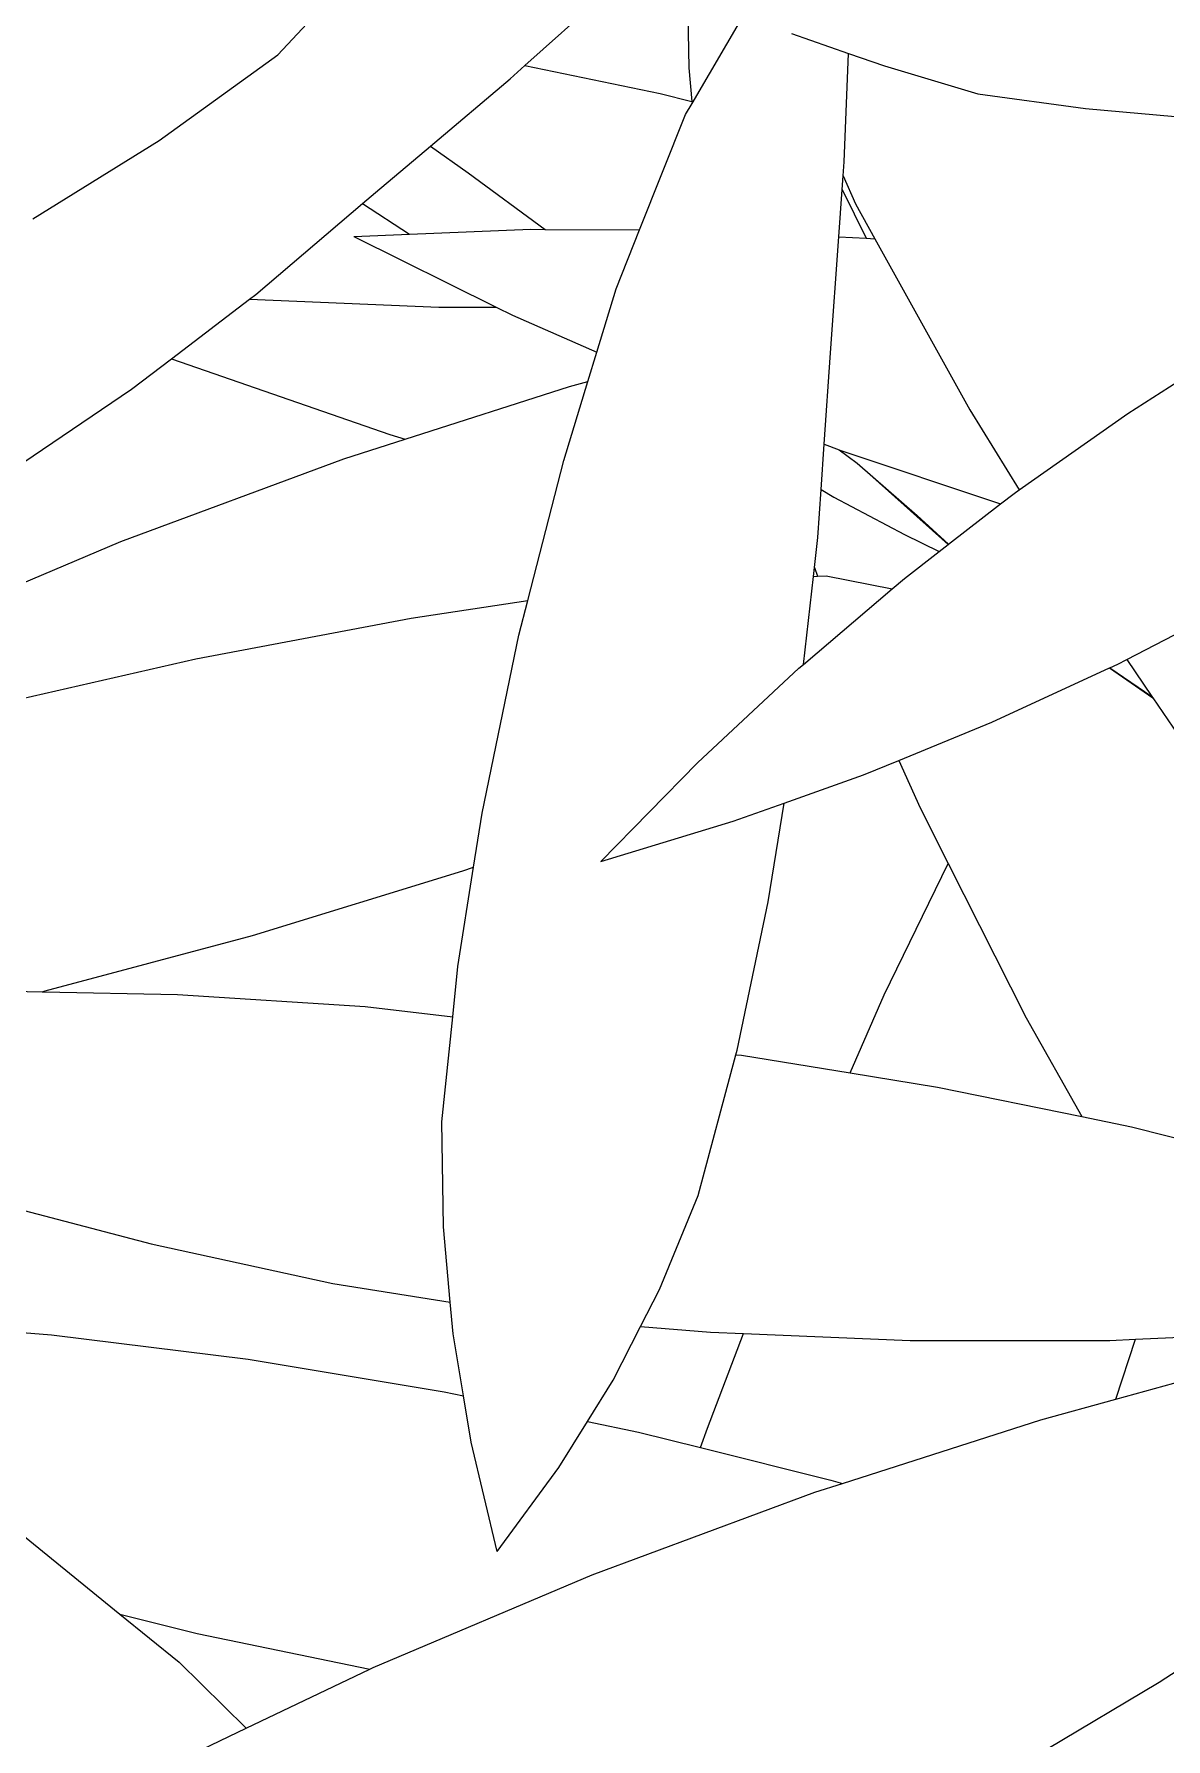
# Model space of a CAD drawing. Header units: millimetres. Extents: x 18 to 174501, y 22 to 24571.
# Drawn here: x 21925.5 to 22019.8, y 6495.1 to 6637.2 of the extents above; entities that cross this region are included whole.
import ezdxf

# ---------------------------------------------------------------- set-up
doc = ezdxf.new("R2010")
doc.units = ezdxf.units.MM
doc.header["$MEASUREMENT"] = 0
doc.layers.add('Edges', color=7, linetype='Continuous', lineweight=18)

# ---------------------------------------------------------------- blocks, each defined once
blk = doc.blocks.new('BAMBOOPLAN')
at = {"layer": 'Edges'}
for p, q in [((-4.1216, 5.5746), (-3.9959, 5.6055)), ((-4.2486, 5.5492), (-4.1216, 5.5746)), ((-4.7694, 5.4049), (-4.6906, 5.5461)), ((-4.619, 5.5615), (-4.5839, 5.4663)), ((-4.5665, 5.4273), (-4.5424, 5.5475)), ((-4.4817, 5.5446), (-4.4097, 5.5444)), ((-4.3727, 5.4205), (-4.4097, 5.5444)), ((-4.4097, 5.5444), (-4.3646, 5.5443)), ((-4.3646, 5.5443), (-4.2486, 5.5492)), ((-5.0517, 5.3211), (-4.9789, 5.4848)), ((-4.5839, 5.4663), (-4.5675, 5.4296)), ((-4.7694, 5.4049), (-4.6062, 5.4263)), ((-4.6062, 5.4263), (-4.5675, 5.4296)), ((-4.5695, 5.4124), (-4.5665, 5.4273)), ((-4.5675, 5.4296), (-4.5665, 5.4273)), ((-4.3684, 5.4044), (-4.3727, 5.4205)), ((-4.7808, 5.3845), (-4.7694, 5.4049)), ((-4.5763, 5.2646), (-4.5695, 5.4124)), ((-4.3684, 5.4044), (-4.3434, 5.3778)), ((-4.3642, 5.3889), (-4.3684, 5.4044)), ((-4.8443, 5.2777), (-4.7808, 5.3845)), ((-4.3642, 5.3889), (-4.3183, 5.3431)), ((-4.3496, 5.3341), (-4.3642, 5.3889)), ((-4.3434, 5.3778), (-4.3081, 5.3461)), ((-3.9557, 5.2477), (-3.853, 5.3775)), ((-4.3496, 5.3341), (-4.3183, 5.3431)), ((-4.3183, 5.3431), (-4.3081, 5.3461)), ((-4.3081, 5.3461), (-4.1349, 5.1903)), ((-5.1519, 5.1788), (-5.0517, 5.3211)), ((-4.3138, 5.2003), (-4.3496, 5.3341)), ((-4.8882, 5.2039), (-4.8443, 5.2777)), ((-4.8443, 5.2777), (-4.7915, 5.2621)), ((-4.7915, 5.2621), (-4.6827, 5.2286)), ((-4.6827, 5.2286), (-4.5763, 5.2646)), ((-4.5798, 5.1894), (-4.5763, 5.2646)), ((-4.0483, 5.1193), (-3.9557, 5.2477)), ((-4.8335, 5.1704), (-4.6992, 5.223)), ((-4.6992, 5.223), (-4.6827, 5.2286)), ((-4.8985, 5.1865), (-4.8882, 5.2039)), ((-4.2853, 5.0953), (-4.3138, 5.2003)), ((-5.2635, 5.0413), (-5.1519, 5.1788)), ((-4.9832, 5.0428), (-4.8985, 5.1865)), ((-4.8985, 5.1865), (-4.8335, 5.1704)), ((-4.577, 5.1105), (-4.5798, 5.1894)), ((-4.1349, 5.1903), (-4.0483, 5.1193)), ((-4.8955, 5.1462), (-4.8335, 5.1704)), ((-4.8955, 5.1462), (-4.7078, 5.1221)), ((-4.7722, 5.0999), (-4.7078, 5.1221)), ((-4.7078, 5.1221), (-4.6864, 5.1194)), ((-4.6864, 5.1194), (-4.577, 5.1105)), ((-4.0524, 5.1135), (-4.0483, 5.1193)), ((-4.9883, 5.0351), (-4.7722, 5.0999)), ((-4.5758, 5.074), (-4.577, 5.1105)), ((-4.2853, 5.0953), (-4.2662, 5.0947)), ((-4.2712, 5.043), (-4.2853, 5.0953)), ((-4.2643, 5.0946), (-4.0636, 5.0965)), ((-4.1065, 5.0308), (-4.0636, 5.0965)), ((-4.0636, 5.0965), (-4.0524, 5.1135)), ((-4.2662, 5.0947), (-4.241, 5.0864)), ((-4.2662, 5.0947), (-4.2643, 5.0946)), ((-4.241, 5.0864), (-4.1069, 5.0302)), ((-4.241, 5.0864), (-4.1529, 5.051)), ((-3.8613, 4.9702), (-3.7554, 5.0816)), ((-4.7588, 4.9382), (-4.5943, 5.0613)), ((-4.5943, 5.0613), (-4.5758, 5.074)), ((-4.5723, 4.9757), (-4.5758, 5.074)), ((-5.0532, 4.9376), (-4.9883, 5.0351)), ((-4.9883, 5.0351), (-4.9832, 5.0428)), ((-4.2712, 5.043), (-4.2539, 5.0392)), ((-4.2561, 4.9875), (-4.2712, 5.043)), ((-4.2539, 5.0392), (-4.1601, 5.0247)), ((-4.1529, 5.051), (-4.1065, 5.0308)), ((-4.1601, 5.0247), (-4.1142, 5.0191)), ((-4.1429, 4.9751), (-4.1142, 5.0191)), ((-4.1142, 5.0191), (-4.1069, 5.0302)), ((-4.1069, 5.0302), (-4.1065, 5.0308)), ((-4.5582, 4.8041), (-4.5723, 4.9757)), ((-4.2484, 4.9526), (-4.2561, 4.9875)), ((-4.1527, 4.9585), (-4.1429, 4.9751)), ((-4.232, 4.9477), (-4.1527, 4.9585)), ((-4.2231, 4.8393), (-4.1527, 4.9585)), ((-3.9886, 4.8472), (-3.8774, 4.954)), ((-3.8774, 4.954), (-3.877, 4.9543)), ((-3.8774, 4.954), (-3.8171, 4.9372)), ((-3.877, 4.9543), (-3.8694, 4.9617)), ((-3.877, 4.9543), (-3.8188, 4.9385)), ((-3.8694, 4.9617), (-3.8613, 4.9702)), ((-3.8613, 4.9702), (-3.8188, 4.9385)), ((-5.0862, 4.8881), (-5.0532, 4.9376)), ((-5.0532, 4.9376), (-4.7779, 4.9373)), ((-4.8205, 4.892), (-4.7588, 4.9382)), ((-4.7779, 4.9373), (-4.7588, 4.9382)), ((-4.2484, 4.9526), (-4.2415, 4.9439)), ((-4.246, 4.9421), (-4.2484, 4.9526)), ((-4.246, 4.9421), (-4.2415, 4.9439)), ((-4.2231, 4.8393), (-4.246, 4.9421)), ((-4.2415, 4.9439), (-4.232, 4.9477)), ((-3.8188, 4.9385), (-3.8171, 4.9372)), ((-3.8171, 4.9372), (-3.6938, 4.8452)), ((-5.1969, 4.7402), (-5.0862, 4.8881)), ((-5.0391, 4.7125), (-4.8205, 4.892)), ((-4.3041, 4.6874), (-4.2269, 4.833)), ((-4.2269, 4.833), (-4.2231, 4.8393)), ((-4.0787, 4.7682), (-3.9886, 4.8472)), ((-4.6826, 4.7389), (-4.5582, 4.8041)), ((-4.5547, 4.7614), (-4.5582, 4.8041)), ((-4.5271, 4.5469), (-4.5547, 4.7614)), ((-4.1127, 4.7383), (-4.0787, 4.7682)), ((-4.0787, 4.7682), (-4.0362, 4.7229)), ((-4.909, 4.6094), (-4.6826, 4.7389)), ((-4.1912, 4.6756), (-4.1127, 4.7383)), ((-5.2494, 4.5231), (-5.0391, 4.7125)), ((-4.0362, 4.7229), (-3.9829, 4.6712)), ((-4.3745, 4.5388), (-4.3041, 4.6874)), ((-4.2415, 4.6355), (-4.1912, 4.6756)), ((-4.1706, 4.5581), (-4.1912, 4.6756)), ((-4.0041, 4.4987), (-3.9829, 4.6712)), ((-3.9829, 4.6712), (-3.8352, 4.5277)), ((-4.3745, 4.5388), (-4.2415, 4.6355)), ((-5.1311, 4.4712), (-4.909, 4.6094)), ((-4.1478, 4.3792), (-4.1706, 4.5581)), ((-4.5157, 4.4829), (-4.5271, 4.5469)), ((-3.8352, 4.5277), (-3.7343, 4.4383)), ((-4.0119, 4.3975), (-4.0041, 4.4987)), ((-4.7381, 4.3199), (-4.5265, 4.4744)), ((-4.5265, 4.4744), (-4.5157, 4.4829)), ((-4.4947, 4.3651), (-4.5157, 4.4829)), ((-3.7343, 4.4383), (-3.6744, 4.4462)), ((-3.6744, 4.4462), (-3.4479, 4.4655)), ((-3.9082, 4.4154), (-3.7343, 4.4383)), ((-4.0119, 4.3975), (-3.9082, 4.4154)), ((-4.1409, 4.3752), (-4.0119, 4.3975)), ((-4.481, 4.3062), (-4.4947, 4.3651)), ((-4.1475, 4.3737), (-4.1478, 4.3792)), ((-4.1475, 4.3737), (-4.1409, 4.3752)), ((-4.1352, 4.2005), (-4.1475, 4.3737)), ((-4.9498, 4.1771), (-4.7381, 4.3199)), ((-4.5835, 4.2838), (-4.481, 4.3062)), ((-4.4525, 4.184), (-4.481, 4.3062)), ((-4.7994, 4.2243), (-4.5835, 4.2838)), ((-4.9516, 4.1755), (-4.7994, 4.2243)), ((-3.5872, 4.2086), (-3.503, 4.2421)), ((-3.6156, 4.1973), (-3.5872, 4.2086)), ((-3.5862, 4.1334), (-3.5872, 4.2086)), ((-3.5862, 4.1334), (-3.4686, 4.2141)), ((-4.4098, 4.0661), (-4.4525, 4.184)), ((-4.1423, 4.0799), (-4.1352, 4.2005)), ((-3.8404, 4.1197), (-3.6156, 4.1973)), ((-5.0121, 4.1561), (-4.9527, 4.1751)), ((-4.9527, 4.1751), (-4.9498, 4.1771)), ((-4.9527, 4.1751), (-4.9516, 4.1755)), ((-4.9516, 4.1755), (-4.9498, 4.1771)), ((-3.6625, 4.0811), (-3.5862, 4.1334)), ((-4.0305, 4.0627), (-3.8404, 4.1197)), ((-3.8612, 3.9324), (-3.6625, 4.0811)), ((-4.3728, 3.984), (-4.4098, 4.0661)), ((-4.1493, 4.0306), (-4.1423, 4.0799)), ((-4.0685, 4.0513), (-4.0305, 4.0627)), ((-4.0343, 3.9423), (-4.0305, 4.0627)), ((-4.1493, 4.0306), (-4.0685, 4.0513)), ((-4.1594, 3.9597), (-4.1493, 4.0306)), ((-4.5122, 3.9597), (-4.3728, 3.984)), ((-4.3572, 3.9495), (-4.3728, 3.984)), ((-4.732, 3.9335), (-4.5122, 3.9597)), ((-4.1722, 3.9032), (-4.1594, 3.9597)), ((-4.3218, 3.884), (-4.3572, 3.9495)), ((-4.0347, 3.9178), (-4.0343, 3.9423)), ((-4.9527, 3.9171), (-4.732, 3.9335)), ((-4.0347, 3.9178), (-3.8753, 3.9317)), ((-3.8888, 3.9118), (-3.8612, 3.9324)), ((-3.8753, 3.9317), (-3.8612, 3.9324)), ((-3.4275, 3.8317), (-3.3469, 3.9354)), ((-4.1864, 3.8402), (-4.1722, 3.9032)), ((-4.1722, 3.9032), (-4.1106, 3.9111)), ((-4.1106, 3.9111), (-4.0347, 3.9178)), ((-4.1073, 3.7323), (-3.8888, 3.9118)), ((-4.5781, 3.8414), (-4.345, 3.881)), ((-4.345, 3.881), (-4.3218, 3.884)), ((-4.2951, 3.8346), (-4.3218, 3.884)), ((-4.8091, 3.7924), (-4.5781, 3.8414)), ((-4.2234, 3.7217), (-4.1864, 3.8402)), ((-4.2234, 3.7217), (-4.2951, 3.8346)), ((-3.5286, 3.7122), (-3.4275, 3.8317)), ((-5.0376, 3.7343), (-4.8091, 3.7924)), ((-4.3176, 3.5429), (-4.1073, 3.7323)), ((-4.8066, 3.5714), (-4.6235, 3.5047)), ((-4.5291, 3.513), (-4.3208, 3.5398)), ((-4.437, 3.4253), (-4.3208, 3.5398)), ((-4.3208, 3.5398), (-4.3176, 3.5429)), ((-4.6235, 3.5047), (-4.5291, 3.513)), ((-4.6235, 3.5047), (-4.5384, 3.4737)), ((-4.5384, 3.4737), (-4.437, 3.4253)), ((-4.5191, 3.3443), (-4.437, 3.4253))]:
    blk.add_line(p, q, dxfattribs=at)

msp = doc.modelspace()

# ---------------------------------------------------------------- block references
at = {"xscale": 69.97983938875464, "yscale": 69.97983938875464, "zscale": 69.97983938875464, "rotation": 340.9588725647666}
msp.add_blockref('BAMBOOPLAN', (22158.48, 6168.11), dxfattribs=at)

doc.saveas('drawing.dxf')
